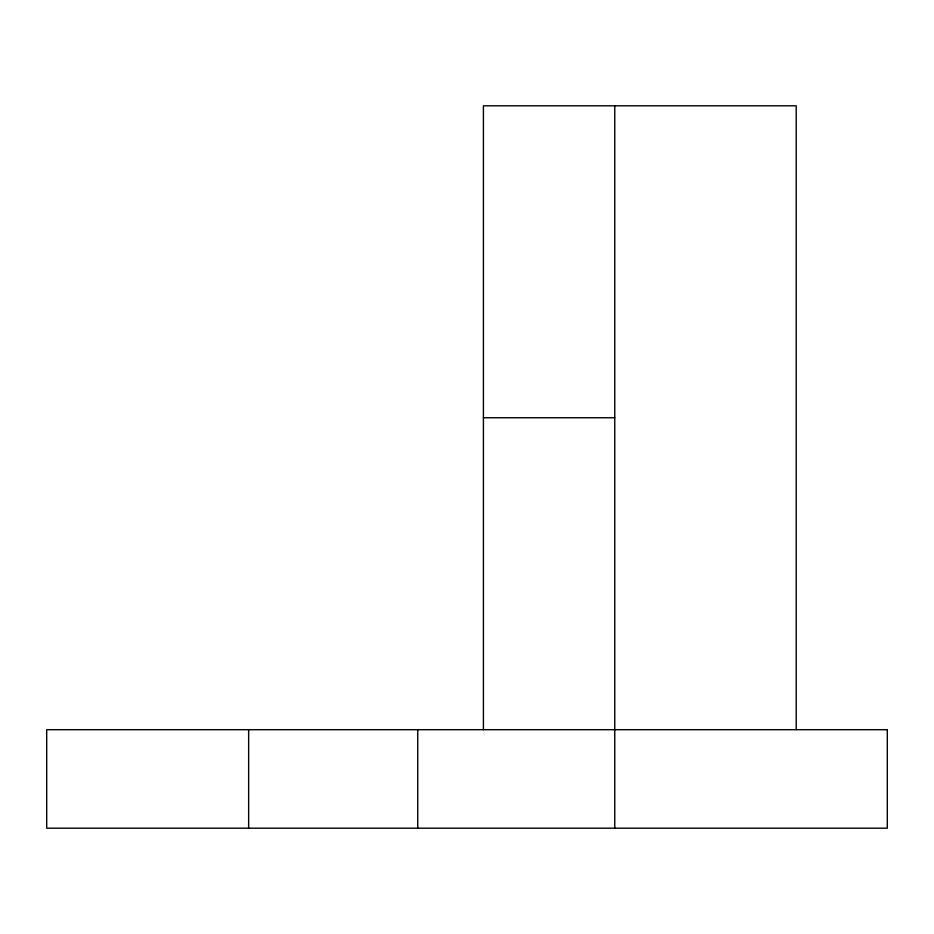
<?xml version="1.0" encoding="UTF-8"?>
<svg xmlns="http://www.w3.org/2000/svg" width="934" height="934" viewBox="0 0 934 934"><rect width="100%" height="100%" fill="white"/><g stroke="black" fill="none" stroke-linecap="round" stroke-linejoin="round"><path stroke-width="1.4" d="M483.415 417.743L614.759 417.743M796.212 729.688L796.212 105.799L483.415 105.799L483.415 729.688M614.759 105.799L614.759 828.189M417.743 729.688L417.743 828.189M248.642 729.688L248.642 828.189M887.3 729.688L46.7 729.688L46.7 828.189L887.3 828.189L887.3 729.688"/></g></svg>
